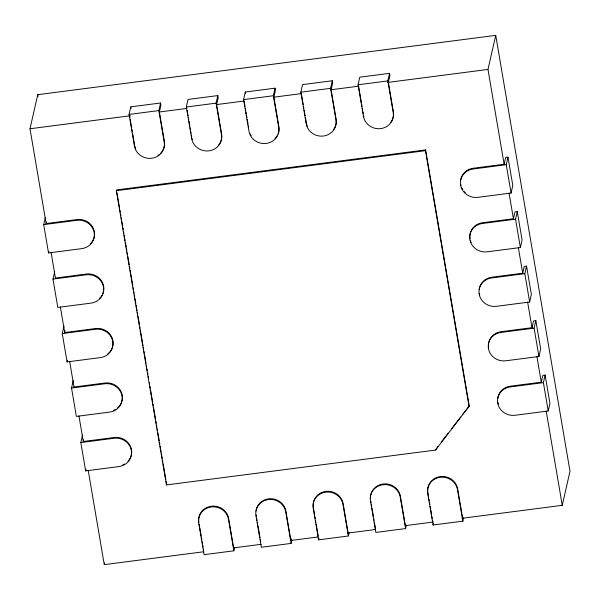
<?xml version="1.0" encoding="UTF-8"?>
<svg xmlns="http://www.w3.org/2000/svg" width="600" height="600" viewBox="0 0 600 600"><rect width="100%" height="100%" fill="white"/><g stroke="black" fill="none" stroke-linecap="round" stroke-linejoin="round"><path stroke-width="0.9" d="M46.207 223.868L30 128.752L37.74 94.68L495.728 35.362L570 471.248L562.26 505.32L461.933 518.317M43.695 224.61L76.898 220.312A15.12 14.25 12.8 0 1 94.192 232.545A15.12 14.25 12.8 0 1 81.727 248.64L48.517 252.945L43.695 224.61L45.225 217.882M46.545 221.85L46.155 223.56L77.07 219.555A15.12 14.25 12.8 0 1 92.805 227.34A15.12 14.25 12.8 0 1 90.457 243.788M48.517 252.945L48.9 251.257M52.98 279.097L86.183 274.793A15.12 14.25 12.8 0 1 103.477 287.032A15.12 14.25 12.8 0 1 91.012 303.127L57.802 307.425L52.98 279.097L54.698 271.522M62.265 333.585L95.468 329.28A15.12 14.25 12.8 0 1 112.762 341.52A15.12 14.25 12.8 0 1 100.29 357.615L67.088 361.913L62.265 333.585L63.983 326.01M65.108 330.825L64.725 332.528L95.64 328.522A15.12 14.25 12.8 0 1 110.333 334.695A15.12 14.25 12.8 0 1 111.33 349.785M67.088 361.913L67.47 360.233M160.56 102.998L158.835 110.573L164.22 142.178A15.12 14.25 12.8 0 1 151.755 158.265A15.12 14.25 12.8 0 1 134.453 146.032L129.067 114.427L130.785 106.852L160.56 102.998L160.928 105.18L159.382 111.998L164.392 141.42A15.12 14.25 12.8 0 1 160.485 153.413M116.317 190.703L116.49 189.945L425.632 149.91L469.268 405.99L435.518 450.075L166.455 484.928L116.317 190.703L425.46 150.667L425.632 149.91M71.543 388.065L104.752 383.767A15.12 14.25 12.8 0 1 122.047 396.007A15.12 14.25 12.8 0 1 109.575 412.103L76.373 416.4L71.543 388.065L73.267 380.498M80.828 442.553L114.038 438.255A15.12 14.25 12.8 0 1 131.333 450.495A15.12 14.25 12.8 0 1 118.86 466.582L85.657 470.888L80.828 442.553L82.552 434.978M83.677 439.793L83.295 441.502L114.21 437.498A15.12 14.25 12.8 0 1 129.78 445.005A15.12 14.25 12.8 0 1 128.04 461.272M85.657 470.888L86.04 469.2M217.808 95.588L216.083 103.155L221.468 134.76A15.12 14.25 12.8 0 1 209.002 150.855A15.12 14.25 12.8 0 1 191.7 138.615L186.315 107.017L188.032 99.442L217.808 95.588L218.175 97.762L216.63 104.58L221.64 134.002A15.12 14.25 12.8 0 1 220.035 143.025M203.678 551.768L104.273 564.638L104.685 562.845M275.055 88.17L273.33 95.745L278.715 127.343A15.12 14.25 12.8 0 1 266.25 143.438A15.12 14.25 12.8 0 1 248.947 131.205L243.562 99.6L245.288 92.025L275.055 88.17L275.423 90.352L273.877 97.17L278.888 126.585A15.12 14.25 12.8 0 1 278.1 133.928M166.455 484.928L166.627 484.17M332.303 80.76L330.577 88.328L335.962 119.933A15.12 14.25 12.8 0 1 323.498 136.028A15.12 14.25 12.8 0 1 306.195 123.788L300.81 92.183L302.535 84.615L332.303 80.76L332.67 82.935L331.125 89.752L336.135 119.175A15.12 14.25 12.8 0 1 333.487 129.757M233.858 550.815L228.472 519.217A15.12 14.25 12.8 0 0 211.17 506.978A15.12 14.25 12.8 0 0 198.697 523.072L204.083 554.67L233.858 550.815L234.623 547.455M389.55 73.343L387.825 80.918L393.21 112.515A15.12 14.25 12.8 0 1 380.745 128.61A15.12 14.25 12.8 0 1 363.442 116.37L358.058 84.773L359.782 77.198L389.55 73.343L389.918 75.525L388.373 82.335L393.382 111.757A15.12 14.25 12.8 0 1 390.735 122.34M291.293 538.763L290.903 540.465L285.892 511.043A15.12 14.25 12.8 0 0 270.555 498.675A15.12 14.25 12.8 0 0 256.005 511.17M291.105 543.405L285.72 511.8A15.12 14.25 12.8 0 0 268.418 499.56A15.12 14.25 12.8 0 0 255.952 515.655L261.337 547.26L291.105 543.405L291.87 540.037M349.118 532.62L348.353 535.987L318.585 539.842L318.968 538.162M504.195 164.558L487.98 69.435L495.728 35.362M405.6 528.577L400.215 496.972A15.12 14.25 12.8 0 0 382.913 484.732A15.12 14.25 12.8 0 0 370.447 500.827L375.832 532.433L405.6 528.577L406.365 525.21M435.518 450.075L437.97 446.385M506.257 164.7L473.055 169.005A15.12 14.25 12.8 0 0 460.582 185.1A15.12 14.25 12.8 0 0 477.877 197.333L511.088 193.035L506.257 164.7L507.975 157.132L505.688 157.425L504.135 164.243L473.228 168.248A15.12 14.25 12.8 0 0 460.635 180.608M463.612 517.793L462.847 521.16L433.08 525.015L433.463 523.335M511.088 193.035L512.805 185.46L507.975 157.132M515.543 219.188L482.34 223.493A15.12 14.25 12.8 0 0 469.868 239.58A15.12 14.25 12.8 0 0 487.162 251.82L520.365 247.522L515.543 219.188L517.26 211.62L514.972 211.913L513.42 218.73L482.505 222.735A15.12 14.25 12.8 0 0 470.04 238.822M520.365 247.522L522.09 239.947L517.26 211.62M524.827 273.675L491.618 277.972A15.12 14.25 12.8 0 0 479.153 294.067A15.12 14.25 12.8 0 0 496.447 306.308L529.65 302.01L524.827 273.675L526.545 266.1L524.257 266.4L522.705 273.21L491.79 277.215A15.12 14.25 12.8 0 0 479.205 289.582M529.65 302.01L531.375 294.435L526.545 266.1M534.112 328.163L500.903 332.46A15.12 14.25 12.8 0 0 488.438 348.555A15.12 14.25 12.8 0 0 505.732 360.795L538.935 356.49L534.112 328.163L535.83 320.587L533.543 320.888L531.99 327.697L501.075 331.702A15.12 14.25 12.8 0 0 488.61 347.798M538.935 356.49L540.66 348.923L535.83 320.587M543.39 382.642L510.188 386.947A15.12 14.25 12.8 0 0 497.722 403.043A15.12 14.25 12.8 0 0 515.018 415.275L548.22 410.978L543.39 382.642L545.115 375.075L542.827 375.368L541.275 382.185L510.36 386.19A15.12 14.25 12.8 0 0 497.775 398.55M548.22 410.978L549.945 403.41L545.115 375.075M441.382 441.975L448.215 433.162M451.627 428.76L460.732 417.007M462.435 414.803L469.268 405.99M129.067 114.427L158.835 110.573M186.315 107.017L216.083 103.155M243.562 99.6L273.33 95.745M300.81 92.183L330.577 88.328M358.058 84.773L387.825 80.918M30 128.752L130.328 115.755M159.127 112.028L186.998 108.42M216.72 104.565L243.66 101.078M273.39 97.23L301.26 93.623M330.99 89.767L358.853 86.16M387.653 82.433L487.98 69.435M55.44 278.04L86.355 274.035A15.12 14.25 12.8 0 1 102.863 293.618M74.01 387.015L104.925 383.01A15.12 14.25 12.8 0 1 120.953 391.365A15.12 14.25 12.8 0 1 117.368 408.09M233.4 547.912L261.27 544.305M291 540.457L317.94 536.963M347.663 533.115L375.532 529.507M405.263 525.653L433.132 522.045M509.07 193.185L513.472 219.045M518.355 247.673L522.757 273.525M527.64 302.153L532.043 328.013M536.925 356.64L541.327 382.5M546.21 411.127L562.26 505.32M425.46 150.667L469.095 406.748M462.645 518.227L457.635 488.805A15.12 14.25 12.8 0 0 440.332 476.565A15.12 14.25 12.8 0 0 427.868 492.66L428.647 497.257M462.847 521.16L457.463 489.555A15.12 14.25 12.8 0 0 440.16 477.322A15.12 14.25 12.8 0 0 427.695 493.418L433.08 525.015M358.763 87.113L361.425 102.743M361.74 104.58L362.048 106.417M362.362 108.262L362.678 110.1M362.993 111.938L363.3 113.775M428.963 499.095L429.278 500.933M429.585 502.77L429.9 504.607M430.215 506.445L430.53 508.29M430.845 510.127L431.625 514.725M431.94 516.562L432.255 518.4M432.562 520.237L432.877 522.082M405.397 525.638L400.388 496.215A15.12 14.25 12.8 0 0 384.067 483.885A15.12 14.25 12.8 0 0 370.433 498.202M301.358 93.608L303.233 104.64M303.548 106.477L303.862 108.315M304.178 110.16L304.485 111.998M304.8 113.835L305.115 115.672M305.43 117.51L306.368 123.03M370.77 500.993L371.085 502.83M371.4 504.668L371.715 506.505M372.03 508.35L373.44 516.623M373.748 518.46L374.062 520.298M374.377 522.135L375.63 529.493M348.15 533.055L343.14 503.632A15.12 14.25 12.8 0 0 325.837 491.393A15.12 14.25 12.8 0 0 313.373 507.487L314.625 514.838M348.353 535.987L342.968 504.39A15.12 14.25 12.8 0 0 325.665 492.15A15.12 14.25 12.8 0 0 313.2 508.245L318.585 539.842M245.288 92.025L245.535 93.48M244.11 101.025L245.048 106.538M245.362 108.375L245.678 110.22M245.985 112.058L246.3 113.895M246.615 115.733L246.93 117.57M247.237 119.407L248.025 124.005M248.34 125.85L248.647 127.688M314.933 516.683L315.248 518.52M315.562 520.357L315.877 522.195M316.192 524.033L318.225 535.987M187.17 110.273L187.485 112.118M187.8 113.955L188.115 115.792M188.422 117.63L188.738 119.468M189.053 121.305L189.833 125.903M190.148 127.748L190.462 129.585M190.778 131.422L191.093 133.26M191.4 135.097L191.715 136.942M256.118 514.898L256.433 516.735M256.748 518.58L257.062 520.418M257.377 522.255L257.685 524.092M258 525.93L260.04 537.885M260.347 539.722L260.663 541.567M233.655 547.882L228.645 518.46A15.12 14.25 12.8 0 0 211.343 506.22A15.12 14.25 12.8 0 0 198.87 522.315M130.785 106.852L131.032 108.308M129.615 115.852L129.922 117.69M130.238 119.528L131.648 127.8M131.962 129.645L132.278 131.483M132.585 133.32L134.625 145.275A15.12 14.25 12.8 0 0 135.757 148.875M199.185 524.153L199.5 525.99M199.815 527.827L201.225 536.107M201.54 537.945L201.847 539.783M202.163 541.62L202.478 543.465M202.792 545.303L203.1 547.14M203.415 548.977L203.73 550.815M116.962 192.712L119.632 208.388M119.948 210.233L120.262 212.077M120.578 213.923L120.892 215.767M121.208 217.612L121.523 219.458M121.837 221.303L122.625 225.915M122.933 227.76L123.248 229.605M123.562 231.45L123.877 233.295M124.192 235.14L124.507 236.985M124.823 238.83L125.137 240.675M125.453 242.52L126.24 247.125M126.547 248.97L126.863 250.815M127.177 252.66L127.493 254.505M127.808 256.35L129.225 264.653M129.54 266.498L129.847 268.343M130.163 270.188L130.477 272.032M130.792 273.877L132.84 285.87M133.155 287.707L133.462 289.553M133.778 291.397L134.093 293.243M134.407 295.087L134.722 296.933M135.038 298.778L135.825 303.39M136.14 305.235L136.455 307.08M136.77 308.925L137.078 310.77M137.392 312.615L137.708 314.46M138.023 316.305L139.44 324.608M139.755 326.452L140.07 328.29M140.377 330.135L142.425 342.127M142.74 343.972L143.055 345.817M143.37 347.663L143.685 349.507M143.993 351.353L144.308 353.197M144.623 355.043L146.04 363.345M146.355 365.19L146.67 367.035M146.985 368.873L147.3 370.718M147.608 372.562L147.922 374.407M148.238 376.252L148.553 378.097M149.34 382.71L149.655 384.555M149.97 386.4L150.285 388.245M150.6 390.09L152.64 402.082M152.955 403.928L153.27 405.772M153.585 407.618L155.625 419.603M155.94 421.447L156.255 423.293M156.57 425.138L156.885 426.982M157.2 428.827L157.515 430.673M157.83 432.518L159.24 440.82M159.555 442.665L159.87 444.51M160.185 446.355L160.5 448.2M160.815 450.037L161.13 451.882M161.445 453.728L162.225 458.34M162.54 460.185L162.855 462.03M163.17 463.875L165.84 479.558M166.155 481.403L166.47 483.248M37.74 94.68L38.055 96.525M51.09 252.495L55.492 278.355M60.367 306.983L64.778 332.843M69.653 361.47L74.062 387.33M78.938 415.957L83.347 441.81M88.222 470.445L104.273 564.638M111.007 350.317A15.12 14.25 12.8 0 1 110.28 351.345M109.89 351.832A15.12 14.25 12.8 0 1 109.028 352.755M108.57 353.19A15.12 14.25 12.8 0 1 107.587 353.993M102.045 295.298A15.12 14.25 12.8 0 1 99.743 298.267M115.26 409.53A15.12 14.25 12.8 0 1 113.52 410.362M124.545 464.01A15.12 14.25 12.8 0 1 122.805 464.85M307.5 126.63A15.12 14.25 12.8 0 1 307.013 125.46M306.81 124.86A15.12 14.25 12.8 0 1 306.487 123.645M219.712 143.558A15.12 14.25 12.8 0 1 218.175 145.545M192.315 139.688A15.12 14.25 12.8 0 1 191.993 138.472M277.282 135.608A15.12 14.25 12.8 0 1 274.98 138.585M251.175 135.72A15.12 14.25 12.8 0 1 250.252 134.047M363.885 116.843A15.12 14.25 12.8 0 1 363.615 115.613M159.045 154.65A15.12 14.25 12.8 0 1 157.988 155.37M479.768 295.147A15.12 14.25 12.8 0 1 479.325 293.31M498.338 404.115A15.12 14.25 12.8 0 1 497.895 402.285M465.3 192.562A15.12 14.25 12.8 0 1 464.385 191.648M462.81 189.615A15.12 14.25 12.8 0 1 461.888 187.942M461.018 185.565A15.12 14.25 12.8 0 1 460.755 184.343M471.173 242.43A15.12 14.25 12.8 0 1 470.482 240.66"/></g></svg>
